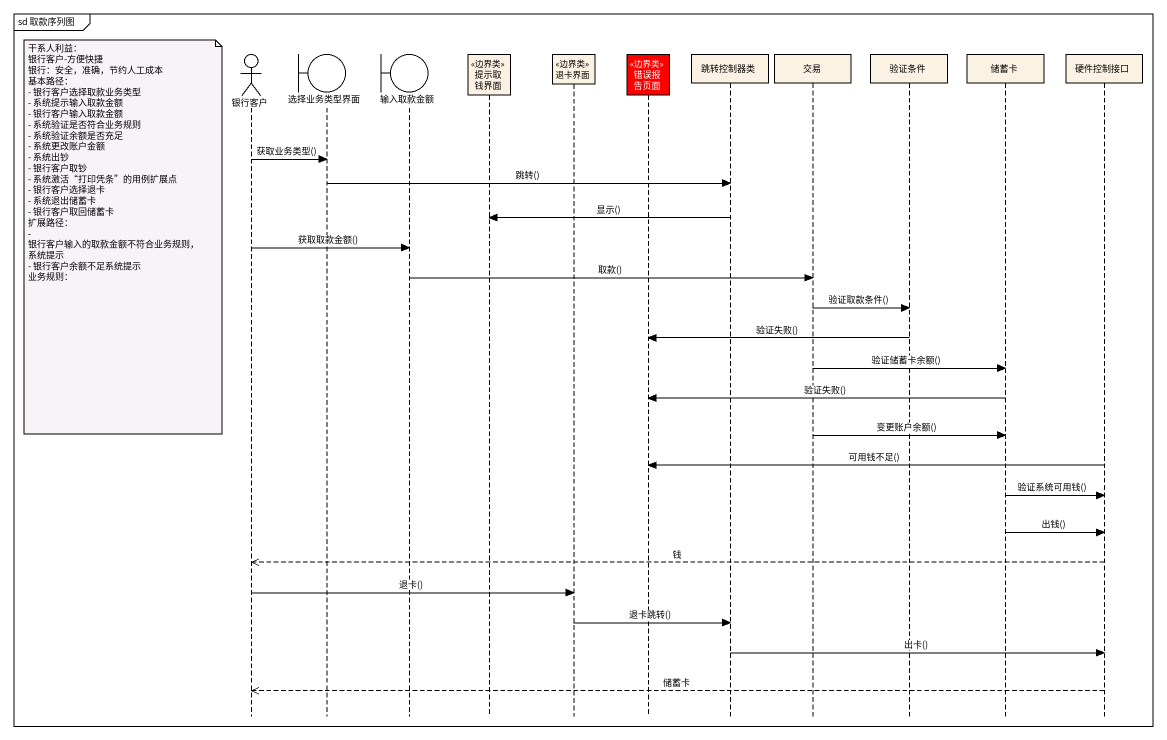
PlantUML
@startuml
mainframe sd 取款序列图
hide footbox
actor 银行客户
boundary 选择业务类型界面
boundary 输入取款金额
participant 提示取钱界面 <<边界类>>
participant 退卡界面 <<边界类>>
participant 错误报告页面 <<边界类>> #FF0000
participant 跳转控制器类
participant 交易
participant 验证条件
participant 储蓄卡
participant 硬件控制接口

银行客户 -> 选择业务类型界面 : 获取业务类型()
选择业务类型界面 -> 跳转控制器类 : 跳转()
跳转控制器类 -> 提示取钱界面 : 显示()
note left of 银行客户
  干系人利益：
  银行客户-方便快捷
  银行：安全，准确，节约人工成本
  基本路径：
  - 银行客户选择取款业务类型
  - 系统提示输入取款金额
  - 银行客户输入取款金额
  - 系统验证是否符合业务规则
  - 系统验证余额是否充足
  - 系统更改账户金额
  - 系统出钞
  - 银行客户取钞
  - 系统激活“打印凭条”的用例扩展点
  - 银行客户选择退卡
  - 系统退出储蓄卡
  - 银行客户取回储蓄卡
  扩展路径：
  - 银行客户输入的取款金额不符合业务规则，系统提示
  - 银行客户余额不足系统提示
  业务规则：
end note
银行客户 -> 输入取款金额 : 获取取款金额()
输入取款金额 -> 交易 : 取款()
交易 -> 验证条件 : 验证取款条件()
验证条件 -> 错误报告页面 : 验证失败()
交易 -> 储蓄卡 : 验证储蓄卡余额()
储蓄卡 -> 错误报告页面 : 验证失败()
交易 -> 储蓄卡 : 变更账户余额()
硬件控制接口 -> 错误报告页面 : 可用钱不足()
储蓄卡 -> 硬件控制接口 : 验证系统可用钱()
储蓄卡 -> 硬件控制接口 : 出钱()
硬件控制接口 -->> 银行客户 : 钱
银行客户 -> 退卡界面 : 退卡()
退卡界面 -> 跳转控制器类 : 退卡跳转()
跳转控制器类 -> 硬件控制接口 : 出卡()
硬件控制接口 -->> 银行客户 : 储蓄卡
@enduml
